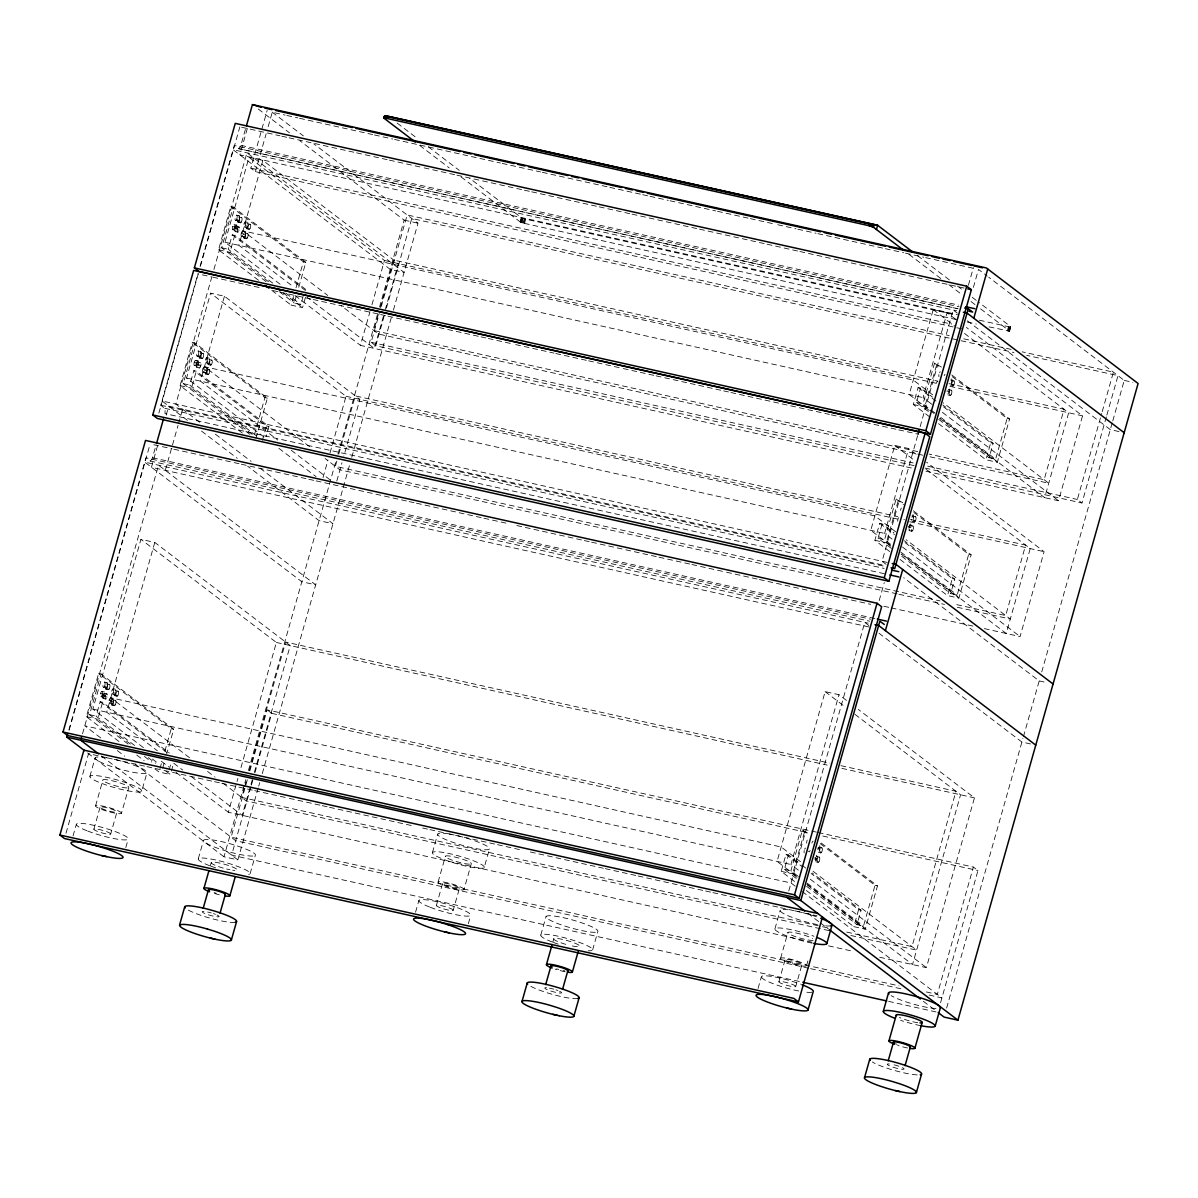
<?xml version="1.0" encoding="UTF-8"?>
<svg xmlns="http://www.w3.org/2000/svg" width="1198" height="1198" viewBox="0 0 1198 1198"><rect width="100%" height="100%" fill="white"/><g stroke="black" fill="none" stroke-linecap="round" stroke-linejoin="round"><path stroke-width="0.75" stroke-dasharray="5 3.75" d="M989.069 326.874L1009.615 331.112L976.954 306.059M1009.615 331.112L1010.678 326.575L978.152 301.821M202.926 368.894L202.762 369.568A2.681 0.943 -77.5 0 0 203.076 372.174A2.681 0.943 -77.5 0 0 204.514 370.257L204.678 369.583A2.681 0.943 -77.5 0 0 204.349 366.977A2.681 0.943 -77.5 0 0 202.926 368.894L205.352 369.508A2.681 0.943 -77.5 0 1 206.79 367.516A2.681 0.943 -77.5 0 1 207.119 370.122L206.954 370.811A2.681 0.943 -77.5 0 1 205.532 372.713A2.681 0.943 -77.5 0 1 205.202 370.107L205.367 369.433M241.352 233.056L241.187 233.745A2.681 0.943 -77.5 0 0 241.517 236.35A2.681 0.943 -77.5 0 0 242.939 234.434L243.104 233.76A2.681 0.943 -77.5 0 0 242.775 231.154A2.681 0.943 -77.5 0 0 241.352 233.056L243.793 233.67A2.681 0.943 -77.5 0 1 245.231 231.693A2.681 0.943 -77.5 0 1 245.56 234.299L245.395 234.973A2.681 0.943 -77.5 0 1 243.958 236.89A2.681 0.943 -77.5 0 1 243.643 234.284L243.808 233.61M815.299 857.843A2.681 0.943 -77.5 0 0 815.628 860.449A2.681 0.943 -77.5 0 0 817.051 858.532L817.216 857.858A2.681 0.943 -77.5 0 0 816.212 855.567M908.983 526.761L909.147 526.087A2.681 0.943 -77.5 0 1 910.57 524.17A2.681 0.943 -77.5 0 1 910.899 526.776L910.735 527.464A2.681 0.943 -77.5 0 1 909.012 529.037M947.858 393.573A2.681 0.943 -77.5 0 0 949.16 391.626L949.325 390.952A2.681 0.943 -77.5 0 0 949.115 388.422A2.681 0.943 -77.5 0 0 947.798 389.635M936.447 383.18L936.507 382.971A2.681 0.943 -77.5 0 1 937.57 381.234M68.885 729.956L145.886 457.861L870.706 619.201M884.349 573.722L164.995 413.595L165.144 408.728L160.772 405.224L198.044 273.548M200.066 266.375L234.284 145.467L959.104 306.808M69.155 730.121L150.139 443.934M158.855 413.115L198.239 273.938L211.013 276.783M200.47 266.031L239.855 126.868M150.334 461.08L152.146 458.804L155.995 445.386M958.086 308.799L238.746 148.672L240.543 146.411L245.41 129.399M157.567 445.686L151.457 467.265L868.969 626.973M166.208 415.122L168.753 406.137L884.453 565.441M247.327 128.486L239.855 154.856L957.382 314.58M118.991 741.517L86.391 716.689L98.64 673.396L101.081 673.95L173.695 729.238L166.672 754.036M242.31 433.017L180.074 385.621L192.324 342.329L194.765 342.868L267.379 398.155L255.848 438.902M258.513 280.257L218.515 249.798L230.765 206.505L233.206 207.044L305.819 262.332L298.287 288.913M82.527 733.82L158.54 465.183L315.673 584.834L301.821 581.749L144.688 462.099L868.236 623.155M211.896 276.633L175.836 404.07L201.968 423.957M213.933 269.46L246.953 152.79L404.085 272.44L390.219 269.355L233.086 149.705L956.633 310.761M128.081 744.033L89.55 714.697L101.081 673.95M249.918 434.395L183.234 383.615L194.765 342.868M266.136 281.65L221.675 247.791L233.206 207.044M143.475 747.657L92.875 709.111L140.915 539.34L154.782 542.424L290.23 645.557L254.335 772.455M263.964 436.985L186.559 378.044L210.578 293.151L224.445 296.235L359.894 399.383L343.886 455.974M280.062 284.151L224.984 242.221L249.004 157.327L262.871 160.412L398.335 263.56L385.367 309.354M165.324 470.35L178.038 425.41M178.547 423.613L182.62 409.222M961.665 328.836L255.444 171.643L250.831 168.139L267.154 110.471M134.61 745.485L96.08 716.149L100.168 701.714L102.609 702.253L169.292 753.033M256.447 435.847L189.763 385.067L193.851 370.646L196.292 371.185L268.906 426.473L266.016 436.656M272.65 283.102L228.204 249.244L232.277 234.823L234.733 235.362L307.332 290.65L304.891 290.096L232.277 234.823M130.402 744.063L97.802 719.234L102.609 702.253M252.239 434.425L191.485 388.167L196.292 371.185M268.457 281.68L229.926 252.344L234.733 235.362M66.01 833.239L88.532 753.647L112.268 758.933M255.444 171.643L266.136 133.832M268.187 126.629L272.26 112.223L285.034 115.068M154.782 542.424L106.727 712.196L157.342 750.742M224.445 296.235L200.41 381.129L277.816 440.07M262.871 160.412L238.851 245.305L293.929 287.235M73.033 835.964L76.373 824.179M89.91 776.319L95.151 757.795M95.57 805.835L102.878 780.048M93.863 829.196L100.108 807.138M110.695 834.033A8.745 1.303 15.8 0 0 98.595 829.375A8.745 1.303 15.8 0 0 97.577 831.442A8.745 1.303 15.8 0 0 110.695 834.033L116.955 811.974A8.745 1.303 15.8 0 0 104.84 807.317A8.745 1.303 15.8 0 0 103.822 809.384A8.745 1.303 15.8 0 0 116.94 811.974M121.462 813.277A13.463 2.007 15.8 0 0 102.848 806.119A13.463 2.007 15.8 0 0 101.291 809.294A13.463 2.007 15.8 0 0 121.462 813.277L128.785 787.49A13.463 2.007 15.8 0 0 110.156 780.317A13.463 2.007 15.8 0 0 108.584 783.507A13.463 2.007 15.8 0 0 128.77 787.49M125.835 847.495L128.216 839.079M141.693 791.204A26.925 4.028 15.8 0 0 104.466 776.873A26.925 4.028 15.8 0 0 101.336 783.237A26.925 4.028 15.8 0 0 141.693 791.204L146.995 772.695M159.978 768.517L161.94 761.584M164.875 751.206L171.254 728.684L98.64 673.396M254.635 433.976L264.938 397.616L192.324 342.329M305.415 297.433L302.525 307.631L291.114 305.086L294.049 294.693M296.011 287.76L303.364 261.793L230.765 206.505M162.658 768.203L164.665 761.119M303.079 296.52L300.803 304.532L294.289 303.079L296.28 295.996M169.143 769.82L170.955 763.411M262.377 440.355L266.45 425.934L193.851 370.646M171.374 771.123L173.291 764.339M198.284 858.831L203.525 840.322M210.264 866.004L211.237 862.56M812.079 942.197L228.324 812.259L237.938 778.296M240.978 767.574L276.379 642.472L140.915 539.34M323.011 477.643L328.012 459.957M330.019 452.889L346.027 396.298L210.578 293.151M911.319 467.984L360.448 345.368L369.957 311.765M371.964 304.681L384.468 260.475L249.004 157.327M258.199 787.97L237.848 859.879L223.981 856.795L244.332 784.885M244.841 783.088L245.86 779.494M248.405 770.509L335.874 461.395M337.911 454.222L377.52 314.22M379.556 307.047L404.145 220.118L299.934 140.765M244.197 788.479L241.667 797.404L820.69 926.294M244.706 786.697L246.728 779.554M249.244 770.628L285.633 642.053L829.944 763.216M336.848 461.05L335.35 466.336L939.936 600.902M338.839 453.997L355.297 395.879L897.781 516.623M378.269 314.655L373.791 330.513L918.102 451.661M380.275 307.616L393.723 260.056L938.034 381.204M247.342 779.808L231.094 837.192L898.994 985.864M249.873 770.838L267.124 709.86L816.422 832.131M914.089 465.618L375.753 345.788L371.14 342.284L379.257 313.591M381.293 306.418L407.17 214.951L949.16 335.59M252.344 779.479L242.191 815.344L191.575 776.813M336.788 481.072L341.954 462.787M383.375 316.407L374.315 348.453L307.332 297.448M250.921 786.906L231.618 855.132L800.983 981.866M251.43 785.109L252.958 779.733M254.994 772.56L271.736 713.364L267.124 709.86M375.753 345.788L384.378 315.314M386.4 308.126L411.783 218.455L959.239 340.322M258.708 786.173L259.726 782.579M262.272 773.594L349.741 464.48M351.763 457.307L391.387 317.305M393.408 310.132L418.012 223.202L313.801 143.85M250.112 873.731L255.354 855.222A26.925 4.028 15.8 0 0 218.081 840.876A26.925 4.028 15.8 0 0 214.936 847.226A26.925 4.028 15.8 0 0 255.309 855.207M956.289 319.567L522.972 223.053L520.172 221.915L521.37 217.662L469.631 178.277M520.501 222.124L521.37 217.662M520.98 222.349L521.699 217.871M521.564 222.588L522.178 218.096M522.238 222.828L522.762 218.336M522.972 223.053L524.17 218.815L523.436 218.575M523.736 223.277L524.934 219.024L955.66 314.924M524.514 223.457L525.712 219.219M415.556 912.202L418.881 900.417M432.433 852.557L437.674 834.048M438.094 882.072L445.386 856.285M436.386 905.433L442.616 883.375M453.203 910.285A8.745 1.303 15.8 0 0 441.104 905.628A8.745 1.303 15.8 0 0 440.085 907.68A8.745 1.303 15.8 0 0 453.203 910.285L459.463 888.227A8.745 1.303 15.8 0 0 447.348 883.555A8.745 1.303 15.8 0 0 446.33 885.621A8.745 1.303 15.8 0 0 459.448 888.212M463.985 889.515A13.463 2.007 15.8 0 0 445.371 882.357A13.463 2.007 15.8 0 0 443.799 885.532A13.463 2.007 15.8 0 0 463.985 889.515L471.308 863.728A13.463 2.007 15.8 0 0 452.664 856.555A13.463 2.007 15.8 0 0 451.092 859.745A13.463 2.007 15.8 0 0 471.278 863.728M468.343 923.733L470.724 915.317M484.217 867.442A26.925 4.028 15.8 0 0 446.974 853.111A26.925 4.028 15.8 0 0 443.844 859.475A26.925 4.028 15.8 0 0 484.217 867.442L489.503 848.933M540.792 935.069L546.033 916.56M552.787 942.242L553.746 938.798M592.636 949.969L597.862 931.46A26.925 4.028 15.8 0 0 560.589 917.114A26.925 4.028 15.8 0 0 557.444 923.463A26.925 4.028 15.8 0 0 597.817 931.445M846.432 700.381L838.989 694.72L825.123 691.635L777.083 861.407L796.43 876.142M916.096 454.207L908.638 448.531L894.786 445.446L870.766 530.34L891.597 546.213M956.004 319.507L947.079 312.708L933.212 309.623L909.192 394.516L934.5 413.789M794.529 881.503L781.201 871.35L786.008 854.369L788.449 854.923L800.309 863.938M889.695 551.559L874.884 540.283L879.691 523.301L882.132 523.84L893.993 532.87M929.618 416.859L913.31 404.46L918.117 387.478L920.573 388.017L932.418 397.047M796.221 878.374L784.361 869.344L788.449 854.923M891.387 548.429L878.044 538.276L882.132 523.84M928.345 411.483L916.485 402.453L920.573 388.017M798.377 870.167L790.935 864.492L838.989 694.72M892.061 539.085L884.618 533.424L908.638 448.531M931.984 404.4L923.059 397.601L947.079 312.708M798.302 876.442L790.89 870.796L802.42 830.049L809.309 833.988M890.503 544.236L884.573 539.729L896.104 498.982L902.993 502.905M934.859 412.936L923.014 403.906L934.545 363.159L941.433 367.082M758.064 988.44L761.404 976.655A26.925 4.028 15.8 0 1 800.489 984.142M774.941 928.794L780.183 910.285M797.059 877.28L792.612 873.896L804.861 830.603M890.743 546.213L886.295 542.814L898.545 499.521M929.184 410.375L924.736 406.991L936.986 363.698M788.763 891.013L864.776 622.391L868.835 625.476M917.623 435.623L882.072 561.263L886.131 564.363M920.154 426.653L953.174 309.997L957.232 313.082M879.182 600.587L884.259 582.602M968.403 285.259L973.375 267.678M780.602 958.31L787.895 932.523M973.39 287.43L978.481 269.415L987.272 276.109M778.895 981.686L785.139 959.613M795.727 986.523A8.745 1.303 15.8 0 0 783.627 981.866A8.745 1.303 15.8 0 0 782.608 983.932A8.745 1.303 15.8 0 0 795.727 986.523L801.986 964.465A8.745 1.303 15.8 0 0 789.871 959.793A8.745 1.303 15.8 0 0 788.838 961.859A8.745 1.303 15.8 0 0 801.956 964.45M806.509 965.768L808.455 958.879M1007.293 330.918L1008.491 326.68L1010.812 326.874M1008.012 331.067L1009.21 326.829M1008.611 331.157L1009.809 326.919M1009.09 331.202L1010.288 326.949M1009.435 331.187L1010.678 326.575M821.169 843.018L877.475 885.891L865.226 929.184L853.8 926.638L858.607 909.656L811.196 873.552M913.37 510.812L971.159 554.809L958.909 598.101L947.483 595.571L952.29 578.589L904.879 542.484M951.796 374.989L1009.585 418.986L997.335 462.278L985.924 459.747L990.731 442.766L943.305 406.661M820.196 843.602L875.019 885.337L863.488 926.084L856.974 924.631L861.062 910.21L812.154 872.968M913.879 512.519L968.703 554.27L957.187 595.017L950.658 593.564L954.746 579.128L904.355 540.777M952.32 376.696L1007.144 418.446L995.613 459.193L989.084 457.741L993.172 443.305L942.796 404.939M879.661 957.232L926.398 967.64L974.438 797.868L858.337 709.456M984.307 628.606L1020.082 636.572L1044.102 551.679L926.503 462.129M925.934 471.233L1058.523 500.749L1082.543 415.856L966.427 327.443M818.234 832.535L973.36 867.067L937.315 994.4L924.542 991.555M1106.338 416.904L1081.974 502.995L1077.361 499.491L1101.726 413.4M1102.235 411.603L1113.406 372.159L1022.164 351.838M940.565 1002.711L977.957 870.572L973.36 867.067M1106.847 415.107L1118.004 375.663L1026.761 355.342M946.615 1008.087L1022.927 738.447M1023.436 736.65L1039.205 680.913L903.726 577.765M1041.736 671.943L1112.298 422.609M1112.792 420.842L1124.233 380.41L988.769 277.247M196.637 364.312L196.846 363.668A2.681 0.943 -77.5 0 1 198.269 362.35A2.681 0.943 -77.5 0 1 198.329 365.345L198.119 365.989A2.681 0.943 -77.5 0 1 196.697 367.307A2.681 0.943 -77.5 0 1 196.637 364.312L199.123 364.761A2.681 0.943 -77.5 0 0 199.138 367.846A2.681 0.943 -77.5 0 0 200.56 366.543L200.77 365.884A2.681 0.943 -77.5 0 0 200.725 362.889A2.681 0.943 -77.5 0 0 199.302 364.207L199.093 364.851M286.861 115.472L297.808 117.913M299.635 118.317L372.623 134.565M374.45 134.97L392.704 139.028M394.531 139.432L500.36 162.988M502.187 163.407L540.508 171.928M542.335 172.332L608.03 186.963M609.857 187.367L640.885 194.271M642.712 194.675L648.178 195.903M650.005 196.307L668.259 200.366M670.086 200.77L715.7 210.923M717.527 211.327L748.555 218.231M750.367 218.65L775.915 224.326M777.742 224.73L795.996 228.803M797.823 229.207L816.063 233.266M817.89 233.67L883.585 248.3M885.412 248.705L903.666 252.763M905.493 253.167L923.733 257.241M925.56 257.645L974.828 268.607M241.682 127.273L279.988 135.793M281.815 136.198L287.295 137.426M289.107 137.83L354.788 152.446M356.615 152.85L387.613 159.753M389.44 160.158L422.28 167.465M424.107 167.87L455.12 174.773M456.932 175.178L522.613 189.808M524.439 190.212L529.905 191.425M531.732 191.83L597.398 206.445M599.225 206.85L630.238 213.753M632.065 214.157L697.73 228.788M699.557 229.192L765.223 243.808M767.049 244.212L798.063 251.116M799.89 251.52L865.555 266.136M867.382 266.54L872.863 267.768M874.675 268.172L940.355 282.788M942.182 283.192L964.061 288.059M240.903 145.347L958.43 305.056M238.342 148.552L957.696 308.68M979.35 320.195L1008.491 326.68M967.205 322.007L976.325 324.029M250.831 168.139L951.586 324.119M963.761 338.839L1011.202 349.412M961.066 340.726L1013.987 352.512M404.145 220.118L418.012 223.202M1124.233 380.41L1132.904 382.327M236.605 215.191L239.061 215.73M239.046 217.048L241.487 217.587M245.47 221.84A2.681 0.943 -77.5 0 1 245.171 226.137A2.681 0.943 -77.5 0 1 243.718 225.254A2.681 0.943 -77.5 0 1 245.47 221.84L247.926 222.379A2.681 0.943 -77.5 0 1 247.627 226.677A2.681 0.943 -77.5 0 1 246.159 225.793A2.681 0.943 -77.5 0 1 247.926 222.379M235.632 220.432L238.088 220.971M247.701 223.727L250.142 224.281M951.467 380.38L953.922 380.934M238.073 222.289L240.528 222.828M234.044 224.535L236.485 225.074M948.996 383.645L1064.064 409.267L1044.132 479.724L929.064 454.102M244.107 226.976L246.548 227.53M236.605 226.437L239.046 226.976M246.758 228.803L249.214 229.342M950.538 385.457L952.994 385.996M232.667 226.527L235.122 227.081M384.468 260.475L937.165 383.495M949.954 386.34L1082.543 415.856M234.284 227.755L236.74 228.309M235.108 228.384L237.548 228.938M236.725 229.627L239.181 230.166M242.655 231.124L245.111 231.678M232.801 229.717A2.681 0.943 -77.5 0 0 234.224 227.979L234.404 227.306A2.681 0.943 -77.5 0 0 234.164 224.58A2.681 0.943 -77.5 0 0 232.726 226.317L232.547 226.991A2.681 0.943 -77.5 0 0 232.801 229.717L235.362 230.301A2.681 0.943 -77.5 0 0 236.68 228.518L236.86 227.845A2.681 0.943 -77.5 0 0 236.605 225.119A2.681 0.943 -77.5 0 0 235.182 226.856L235.003 227.53A2.681 0.943 -77.5 0 0 235.242 230.271M245.066 232.981L247.522 233.535M948.846 389.635L951.302 390.189M235.227 231.573L237.683 232.113M242.954 234.359L245.41 234.913M946.734 391.027L949.19 391.566M241.637 236.365L244.078 236.919M1118.962 431.565L1110.306 429.633L967.385 320.809M244.107 238.222L246.548 238.776M947.888 394.876L950.328 395.43M224.984 242.221L923.059 397.601M303.364 261.793L305.819 262.332M1007.144 418.446L1009.585 418.986M221.675 247.791L228.204 249.244M916.485 402.453L923.014 403.906M218.515 249.798L229.926 252.344M913.31 404.46L924.736 406.991M990.731 442.766L993.172 443.305M212.84 277.187L243.853 284.091M245.665 284.495L262.092 288.149M273.039 290.59L278.505 291.803M280.332 292.207L311.345 299.111M313.172 299.515L378.838 314.131M380.664 314.535L386.13 315.763M387.957 316.167L479.17 336.473M480.997 336.878L486.463 338.091M488.29 338.495L513.822 344.185M515.649 344.59L553.955 353.111M555.782 353.53L586.795 360.418M588.622 360.838L621.462 368.145M623.274 368.55L654.288 375.453M656.115 375.858L721.795 390.473M723.607 390.877L729.088 392.09M730.915 392.51L829.42 414.433M831.247 414.837L896.913 429.453M898.74 429.857L918.806 434.32M922.7 455.18L378.388 334.017L341.175 305.685M930.007 456.797L1048.744 483.228L943.051 402.753M371.14 342.284L913.131 462.922M927.731 466.172L1077.361 499.491M925.036 468.059L1081.974 502.995M198.179 351.014L200.62 351.553M200.605 352.871L203.061 353.41M207.044 357.663A2.681 0.943 -77.5 0 1 206.745 361.961A2.681 0.943 -77.5 0 1 205.277 361.077A2.681 0.943 -77.5 0 1 207.044 357.663L209.485 358.202A2.681 0.943 -77.5 0 1 209.186 362.515A2.681 0.943 -77.5 0 1 207.733 361.616A2.681 0.943 -77.5 0 1 209.485 358.202M197.206 356.255L199.647 356.794M209.261 359.55L211.702 360.104M913.041 516.203L915.482 516.757M199.647 358.112L202.088 358.651M195.603 360.358L198.059 360.898M910.57 519.468L1025.638 545.09L1005.691 615.547L954.551 604.166M205.667 362.799L208.123 363.353M198.179 362.26L200.62 362.799M208.332 364.626L210.773 365.18M912.112 521.28L914.553 521.834M194.241 362.365L196.682 362.904M346.027 396.298L898.725 519.318M909.686 521.759L1044.102 551.679M195.858 363.593L198.299 364.132M198.299 365.45L200.74 365.989M204.229 366.947L206.67 367.501M194.48 365.585L196.921 366.139M206.64 368.804L209.081 369.358M910.42 525.458L912.861 526.012M196.801 367.397L199.242 367.936M204.529 370.197L206.969 370.736M908.309 526.85L910.75 527.39M203.211 372.189L205.652 372.743M205.667 374.046L208.108 374.6M909.447 530.699L911.888 531.253M186.559 378.044L884.618 533.424M264.938 397.616L267.379 398.155M968.703 554.27L971.159 554.809M183.234 383.615L189.763 385.067M878.044 538.276L884.573 539.729M180.074 385.621L191.485 388.167M874.884 540.283L886.295 542.814M887.269 562.431L161.985 400.986L188.101 420.872M266.45 425.934L268.906 426.473M952.29 578.589L954.746 579.128M160.772 405.224L885.607 566.564M164.845 408.323L884.184 568.436M897.062 593.849L339.962 469.841L325.077 458.505M898.889 594.253L944.548 604.421M957.337 607.266L1010.303 619.052L906.107 539.714M883.839 606.248L889.32 607.461M891.147 607.865L973.345 626.165M153.793 444.743L172.033 448.801M173.86 449.205L206.685 456.513M208.512 456.917L239.525 463.821M241.352 464.225L307.017 478.856M308.844 479.26L314.31 480.473M316.137 480.877L407.35 501.183M409.177 501.588L414.643 502.801M416.47 503.22L482.15 517.836M483.962 518.24L507.682 523.511M516.802 525.548L582.468 540.163M584.295 540.568L589.775 541.781M591.602 542.2L657.268 556.815M659.095 557.22L690.108 564.123M691.92 564.528L724.76 571.835M726.587 572.24L757.6 579.143M759.427 579.547L825.093 594.163M826.92 594.567L832.385 595.795M834.212 596.2L870.691 604.316M152.505 457.741L875.498 618.677M149.945 460.96L869.688 621.193M1039.205 680.913L1044.401 682.066M1030.565 743.958L1021.909 742.041L878.988 633.218M840.906 765.657L955.974 791.264L912.007 946.615L846.252 931.984M276.379 642.472L827.234 765.103M841.85 768.352L974.438 797.868M271.736 713.364L808.246 832.79M822.846 836.039L977.957 870.572M104.496 682.081L106.936 682.635M106.922 683.938L109.377 684.492M113.361 688.73A2.681 0.943 -77.5 0 1 113.061 693.043A2.681 0.943 -77.5 0 1 111.594 692.144A2.681 0.943 -77.5 0 1 113.361 688.73L115.802 689.284A2.681 0.943 -77.5 0 1 115.502 693.582A2.681 0.943 -77.5 0 1 114.05 692.699A2.681 0.943 -77.5 0 1 115.802 689.284M103.522 687.323L105.963 687.877M115.577 690.632L118.018 691.171M819.357 847.285L821.798 847.825M105.963 689.179L108.404 689.734M102.04 691.471A2.681 0.943 -77.5 0 1 102.294 694.196L102.115 694.87A2.681 0.943 -77.5 0 1 100.677 696.622A2.681 0.943 -77.5 0 1 100.437 693.882L100.617 693.208A2.681 0.943 -77.5 0 1 102.04 691.471L104.376 691.98A2.681 0.943 -77.5 0 1 104.735 694.75L104.555 695.424A2.681 0.943 -77.5 0 1 103.133 697.161A2.681 0.943 -77.5 0 1 102.878 694.436L103.058 693.762A2.681 0.943 -77.5 0 1 104.496 692.01M111.983 693.882L114.439 694.421M104.481 693.328L106.936 693.882M114.649 695.709L117.09 696.248M818.429 852.362L820.87 852.901M100.557 693.432L102.998 693.971M102.174 694.66L104.615 695.199M102.983 695.289L105.439 695.828M104.615 696.517L107.056 697.056M110.665 698.045A2.681 0.943 -77.5 0 1 110.995 700.65L110.83 701.339A2.681 0.943 -77.5 0 1 109.392 703.241A2.681 0.943 -77.5 0 1 109.078 700.635L109.243 699.961A2.681 0.943 -77.5 0 1 110.665 698.045L112.986 698.569A2.681 0.943 -77.5 0 1 113.436 701.204L113.271 701.878A2.681 0.943 -77.5 0 1 111.848 703.795L109.512 703.271M100.797 696.667L103.238 697.206M112.956 699.887L115.397 700.426M816.736 856.54L819.177 857.079M103.118 698.464L105.559 699.018M109.228 700.036L111.669 700.575M110.845 701.264L113.286 701.803M814.625 857.918L817.066 858.457M111.983 705.128L114.424 705.667M815.763 861.781L818.204 862.32M92.875 709.111L790.935 864.492M171.254 728.684L173.695 729.238M875.019 885.337L877.475 885.891M89.55 714.697L96.08 716.149M784.361 869.344L790.89 870.796M86.391 716.689L97.802 719.234M781.201 871.35L792.612 873.896M858.607 909.656L861.062 910.21M114.095 759.337L145.123 766.256M146.95 766.66L212.675 781.291M214.502 781.695L219.983 782.908M221.81 783.312L252.838 790.231M254.665 790.635L287.535 797.943M289.362 798.362L320.39 805.266M322.217 805.67L327.698 806.883M329.525 807.302L413.505 825.991M422.639 828.028L428.12 829.241M429.947 829.645L495.673 844.276M497.499 844.68L521.235 849.966M530.355 852.003L603.388 868.25M605.215 868.655L636.258 875.573M638.085 875.978L703.81 890.608M705.637 891.013L711.103 892.225M712.93 892.645L778.655 907.275M780.482 907.68L811.525 914.583M813.352 914.987L817.006 915.796M822.517 926.698L827.998 927.911M828.941 930.606L246.279 800.908L222.454 782.773M850.865 935.488L916.62 950.119L810.926 869.643M828.507 945.851L854.084 951.541M808.71 968.254L235.707 840.711L135.104 764.099M810.537 968.658L901.78 988.964M929.154 995.059L941.928 997.904L802.346 891.611M888.572 1001.363L936.012 1011.936M524.17 218.815L524.934 219.024M917.548 255.668L950.059 280.437M957.457 286.052L963.372 290.56M972.237 297.314L976.67 300.698M908.953 254.29L941.478 279.044M948.861 284.675L960.691 293.675M971.039 301.552L975.471 304.936M933.212 309.623L955.54 326.62M964.48 333.433L1068.676 412.771L1044.656 497.664L940.46 418.312M934.545 363.159L940.46 367.666M932.628 394.816L913.28 380.08L242.939 230.87L327.788 295.472M918.117 387.478L937.39 402.139M942.407 412.337L1058.523 500.749M940.789 417.443L995.613 459.193M939.546 418.282L997.335 462.278M938.708 419.375L989.084 457.741M938.513 423.643L985.924 459.747M894.786 445.446L915.616 461.32M926.039 469.257L1030.235 548.594L1006.215 633.487L902.019 554.135M896.104 498.982L903.517 504.628M397.197 123.109L417.892 138.878M428.24 146.755L459.283 170.386M419.644 145.377L449.22 167.885M461.035 176.885L520.172 221.915M895.685 531.777L874.84 515.904L204.499 366.693L311.675 448.307M879.691 523.301L894.502 534.578M902.483 547.022L1020.082 636.572M900.866 552.143L957.187 595.017M901.121 554.105L958.909 598.101M901.765 556.336L950.658 593.564M900.072 559.466L947.483 595.571M272.111 112.118L303.379 135.913M258.259 109.033L289.512 132.828M825.123 691.635L844.47 706.371M854.893 714.293L960.571 794.768L912.532 964.555L806.853 884.079M294.948 295.487L360.448 345.368M285.993 293.255L300.803 304.532M283.267 292.956L302.525 307.631M279.463 291.803L294.289 303.079M271.856 290.41L291.114 305.086M802.42 830.049L808.351 834.572M291.219 450.268L329.929 479.739M278.849 448.322L316.062 476.654M800.519 861.721L781.156 846.986L110.815 697.775L189.718 757.84M801.791 865.076L806.224 868.46M786.008 854.369L802.301 866.783M810.297 879.227L926.398 967.64M807.182 883.211L863.488 926.084M215.37 434.17L251.101 461.365M260.026 468.178L332.969 523.721L319.117 520.636L247.657 466.217M807.437 885.172L865.226 929.184M806.598 886.28L856.974 924.631M806.389 890.533L853.8 926.638M201.504 431.085L237.234 458.28M795.232 886.206L791.024 883.001L84.803 725.808L101.081 738.193M807.692 913.235L819.552 922.265M820.525 923.014L828.447 929.034M923.329 1001.273L936.656 1011.441M207.568 771.437L215.011 777.113M100.168 701.714L168.319 753.617M173.725 763.201L182.65 770M161.341 761.254L168.783 766.915M176.226 772.59L228.324 812.259M152.386 759.023L158.316 763.53M148.193 757.6L155.59 763.246M165.968 771.138L170.416 774.522L158.99 771.976L154.557 768.592M144.389 756.432L151.787 762.078M136.767 755.054L144.179 760.7M117.344 750.592L124.742 756.223M101.426 755.998L237.848 859.879M87.604 752.958L223.981 856.795M911.992 517.536A2.591 0.913 -77.5 0 1 913.565 516.907A2.591 0.913 -77.5 0 1 912.636 520.905A2.591 0.913 -77.5 0 1 911.543 519.468M908.953 528.138A2.681 0.943 -77.5 0 1 910.645 525.533A2.681 0.943 -77.5 0 1 910.525 529.336A2.681 0.943 -77.5 0 1 908.908 529.98M911.948 516.278A2.681 0.943 -77.5 0 1 913.46 515.08A2.681 0.943 -77.5 0 1 913.22 518.599A2.681 0.943 -77.5 0 1 911.708 519.782M903.891 519.543A2.681 0.943 -77.5 0 1 904.4 519.453M897.766 521.37A2.681 0.943 -77.5 0 1 897.901 519.468L898.081 518.794A2.681 0.943 -77.5 0 1 898.575 517.671M900.492 510.348A2.681 0.943 -77.5 0 1 901.405 508.042M950.942 380.754A2.591 0.913 -77.5 0 1 952.066 381.788A2.591 0.913 -77.5 0 1 950.898 385.277A2.591 0.913 -77.5 0 1 949.984 383.645M950.913 379.437A2.681 0.943 -77.5 0 1 952.081 379.976A2.681 0.943 -77.5 0 1 951.317 383.51A2.681 0.943 -77.5 0 1 949.999 383.585M948.022 390.443A2.681 0.943 -77.5 0 1 949.415 390.533A2.681 0.943 -77.5 0 1 948.531 394.367A2.681 0.943 -77.5 0 1 947.289 393.618M944.189 375.603A2.681 0.943 -77.5 0 1 944.997 374.345M938.992 376.756A2.681 0.943 -77.5 0 1 938.933 374.525M939.561 372.653A2.681 0.943 -77.5 0 1 940.385 371.844M819.088 847.39A2.591 0.913 -77.5 0 1 819.731 850.191A2.591 0.913 -77.5 0 1 817.964 851.943A2.591 0.913 -77.5 0 1 818.818 847.66M816.182 856.914A2.681 0.943 -77.5 0 1 817.291 858.637A2.681 0.943 -77.5 0 1 815.598 861.751A2.681 0.943 -77.5 0 1 815.643 857.903M819.073 846.028A2.681 0.943 -77.5 0 1 819.896 848.334A2.681 0.943 -77.5 0 1 818.219 851.074A2.681 0.943 -77.5 0 1 818.264 847.345M811.855 843.137A2.681 0.943 -77.5 0 1 813.157 841.146M809.384 851.928A2.681 0.943 -77.5 0 1 810.207 850.61M808.665 851.104A2.681 0.943 -77.5 0 1 808.65 851.718M804.187 852.886A2.681 0.943 -77.5 0 1 804.217 850.535M804.622 849.247A2.681 0.943 -77.5 0 1 805.7 848.079M806.748 843.257A2.681 0.943 -77.5 0 1 807.182 840.098M113.106 698.599A2.681 0.943 -77.5 0 0 111.684 700.501L111.519 701.189A2.681 0.943 -77.5 0 0 111.848 703.795M559.556 991.255A8.745 1.303 15.8 0 1 558.687 992.932A8.745 1.303 15.8 0 1 546.797 989.503A8.745 1.303 15.8 0 1 547.636 987.826M549.493 988.14A8.745 1.303 15.8 0 1 553.79 989.189M555.947 989.862A8.745 1.303 15.8 0 1 557.924 990.566M564.947 970.874A8.745 1.303 15.8 0 1 563.09 970.56M558.792 969.496A8.745 1.303 15.8 0 1 556.636 968.823M565.082 971.758A13.463 2.007 15.8 0 1 555.138 969.107M565.755 944.338A13.463 2.007 15.8 0 1 555.393 938.378A13.463 2.007 15.8 0 1 577.226 944.204A13.463 2.007 15.8 0 1 569.155 945.252M577.691 998.503A26.925 4.028 15.8 0 1 554.719 994.984A26.925 4.028 15.8 0 1 529.83 985.759M552.113 941.942A26.925 4.028 15.8 0 1 545.255 934.26A26.925 4.028 15.8 0 1 581.24 943.081A26.925 4.028 15.8 0 1 588.218 950.793M558.148 944.114A26.925 4.028 15.8 0 1 553.536 942.482M449.295 834.048A26.925 4.028 15.8 0 1 489.368 848.184A26.925 4.028 15.8 0 1 454.072 842.748A26.925 4.028 15.8 0 1 446.569 833.643M217.048 915.017A8.745 1.303 15.8 0 1 214.322 916.38A8.745 1.303 15.8 0 1 202.387 912.112A8.745 1.303 15.8 0 1 211.282 912.951M213.439 913.625A8.745 1.303 15.8 0 1 215.4 914.329M219.339 894.801A13.463 2.007 15.8 0 1 212.615 892.869M223.247 868.101A13.463 2.007 15.8 0 1 211.956 862.216A13.463 2.007 15.8 0 1 231.469 866.558A13.463 2.007 15.8 0 1 232.712 870.212M229.866 869.733A13.463 2.007 15.8 0 1 226.632 869.014M235.182 922.265A26.925 4.028 15.8 0 1 212.211 918.746A26.925 4.028 15.8 0 1 187.322 909.522M209.59 865.705A26.925 4.028 15.8 0 1 201.564 857.993A26.925 4.028 15.8 0 1 234.778 865.39A26.925 4.028 15.8 0 1 248.72 874.42M215.64 867.861A26.925 4.028 15.8 0 1 211.028 866.244M216.284 893.259A8.745 1.303 15.8 0 1 214.128 892.585M894.097 1064.842A8.745 1.303 15.8 0 1 903.996 1069.125A8.745 1.303 15.8 0 1 891.582 1066.669A8.745 1.303 15.8 0 1 890.159 1064.064M907.59 1047.995A13.463 2.007 15.8 0 1 897.646 1045.345M917.728 1022.688A13.463 2.007 15.8 0 1 899.399 1017.416M920.558 1025.653A26.925 4.028 15.8 0 1 900.656 1020.352M935.967 1008.521A26.925 4.028 15.8 0 1 912.621 1003.909A26.925 4.028 15.8 0 1 891.132 995.628M917.189 1074.891A26.925 4.028 15.8 0 1 893.843 1070.278A26.925 4.028 15.8 0 1 872.339 1061.997M897.182 1044.371A8.745 1.303 15.8 0 1 895.535 1043.683M805.82 966.097A13.463 2.007 15.8 0 1 784.555 961.051A13.463 2.007 15.8 0 1 788.913 958.804A13.463 2.007 15.8 0 1 806.494 965.753M813.113 940.31A13.463 2.007 15.8 0 1 793.6 935.982A13.463 2.007 15.8 0 1 792.372 932.329A13.463 2.007 15.8 0 1 812.529 938.558M812.184 943.14A26.925 4.028 15.8 0 1 774.941 928.929A26.925 4.028 15.8 0 1 814.041 936.282M830.618 925.859A26.925 4.028 15.8 0 1 823.101 925.575M817.425 924.616A26.925 4.028 15.8 0 1 784.465 914.059A26.925 4.028 15.8 0 1 789.093 909.881M794.768 910.839A26.925 4.028 15.8 0 1 819.282 917.773M811.84 992.229A26.925 4.028 15.8 0 1 804.322 991.959M798.647 990.986A26.925 4.028 15.8 0 1 761.404 976.774M116.206 759.802A26.925 4.028 15.8 0 1 146.68 772.98A26.925 4.028 15.8 0 1 108.479 765.432A26.925 4.028 15.8 0 1 104.061 757.406M106.772 757.81A26.925 4.028 15.8 0 1 109.737 758.364M194.301 362.14L194.121 362.814A2.681 0.943 -77.5 0 0 194.361 365.54A2.681 0.943 -77.5 0 0 195.798 363.803L195.978 363.129A2.681 0.943 -77.5 0 0 195.723 360.403A2.681 0.943 -77.5 0 0 194.301 362.14M196.742 362.695L196.562 363.353A2.681 0.943 -77.5 0 0 196.816 366.094A2.681 0.943 -77.5 0 0 198.239 364.342L198.419 363.668A2.681 0.943 -77.5 0 0 198.179 360.942A2.681 0.943 -77.5 0 0 196.742 362.695M235.287 227.845L235.078 228.489A2.681 0.943 -77.5 0 0 235.122 231.484A2.681 0.943 -77.5 0 0 236.545 230.166L236.755 229.522A2.681 0.943 -77.5 0 0 236.71 226.527A2.681 0.943 -77.5 0 0 235.287 227.845M237.728 228.384L237.518 229.028A2.681 0.943 -77.5 0 0 237.578 232.023A2.681 0.943 -77.5 0 0 239.001 230.72L239.211 230.061A2.681 0.943 -77.5 0 0 239.151 227.066A2.681 0.943 -77.5 0 0 237.728 228.384M103.163 694.735L102.953 695.379A2.681 0.943 -77.5 0 0 103.013 698.374A2.681 0.943 -77.5 0 0 104.436 697.071L104.645 696.412A2.681 0.943 -77.5 0 0 104.585 693.417A2.681 0.943 -77.5 0 0 103.163 694.735M105.619 695.274L105.409 695.933A2.681 0.943 -77.5 0 0 105.454 698.928A2.681 0.943 -77.5 0 0 106.877 697.61L107.086 696.966A2.681 0.943 -77.5 0 0 107.041 693.971A2.681 0.943 -77.5 0 0 105.619 695.274M915.362 521.025A2.591 0.913 -77.5 0 0 915.706 516.817A2.591 0.913 -77.5 0 0 913.984 520.022A2.591 0.913 -77.5 0 0 915.362 521.025M912.726 530.444A2.681 0.943 -77.5 0 0 913.101 526.087A2.681 0.943 -77.5 0 0 911.319 529.366A2.681 0.943 -77.5 0 0 912.726 530.444M211.582 364.372A2.591 0.913 -77.5 0 0 211.941 360.164A2.591 0.913 -77.5 0 0 210.204 363.368A2.591 0.913 -77.5 0 0 211.582 364.372M208.946 373.791A2.681 0.943 -77.5 0 0 209.321 369.433A2.681 0.943 -77.5 0 0 207.539 372.713A2.681 0.943 -77.5 0 0 208.946 373.791M202.911 357.843A2.681 0.943 -77.5 0 0 203.301 353.485A2.681 0.943 -77.5 0 0 201.504 356.779A2.681 0.943 -77.5 0 0 202.911 357.843M200.47 357.303A2.681 0.943 -77.5 0 0 200.845 352.946A2.681 0.943 -77.5 0 0 199.063 356.225A2.681 0.943 -77.5 0 0 200.47 357.303M200.47 355.986A2.681 0.943 -77.5 0 0 200.86 351.628A2.681 0.943 -77.5 0 0 199.078 354.908A2.681 0.943 -77.5 0 0 200.47 355.986M209.141 363.833A2.591 0.913 -77.5 0 0 209.485 359.625A2.591 0.913 -77.5 0 0 207.763 362.814A2.591 0.913 -77.5 0 0 209.141 363.833M206.49 373.237A2.681 0.943 -77.5 0 0 206.88 368.879A2.681 0.943 -77.5 0 0 205.083 372.174A2.681 0.943 -77.5 0 0 206.49 373.237M198.029 355.447A2.681 0.943 -77.5 0 0 198.404 351.089A2.681 0.943 -77.5 0 0 196.622 354.368A2.681 0.943 -77.5 0 0 198.029 355.447M953.788 385.202A2.591 0.913 -77.5 0 0 954.147 380.994A2.591 0.913 -77.5 0 0 952.425 384.199A2.591 0.913 -77.5 0 0 953.788 385.202M951.152 394.606A2.681 0.943 -77.5 0 0 951.526 390.263A2.681 0.943 -77.5 0 0 949.744 393.543A2.681 0.943 -77.5 0 0 951.152 394.606M250.008 228.548A2.591 0.913 -77.5 0 0 250.367 224.34A2.591 0.913 -77.5 0 0 248.645 227.545A2.591 0.913 -77.5 0 0 250.008 228.548M247.372 237.953A2.681 0.943 -77.5 0 0 247.761 233.61A2.681 0.943 -77.5 0 0 245.964 236.89A2.681 0.943 -77.5 0 0 247.372 237.953M241.352 222.019A2.681 0.943 -77.5 0 0 241.726 217.662A2.681 0.943 -77.5 0 0 239.944 220.941A2.681 0.943 -77.5 0 0 241.352 222.019M238.911 221.48A2.681 0.943 -77.5 0 0 239.286 217.123A2.681 0.943 -77.5 0 0 237.504 220.402A2.681 0.943 -77.5 0 0 238.911 221.48M238.911 220.162A2.681 0.943 -77.5 0 0 239.286 215.805A2.681 0.943 -77.5 0 0 237.504 219.084A2.681 0.943 -77.5 0 0 238.911 220.162M247.567 228.009A2.591 0.913 -77.5 0 0 247.926 223.801A2.591 0.913 -77.5 0 0 246.204 226.991A2.591 0.913 -77.5 0 0 247.567 228.009M244.931 237.414A2.681 0.943 -77.5 0 0 245.305 233.056A2.681 0.943 -77.5 0 0 243.523 236.335A2.681 0.943 -77.5 0 0 244.931 237.414M236.47 219.623A2.681 0.943 -77.5 0 0 236.845 215.266A2.681 0.943 -77.5 0 0 235.063 218.545A2.681 0.943 -77.5 0 0 236.47 219.623M821.678 852.107A2.591 0.913 -77.5 0 0 822.023 847.899A2.591 0.913 -77.5 0 0 820.301 851.089A2.591 0.913 -77.5 0 0 821.678 852.107M819.043 861.512A2.681 0.943 -77.5 0 0 819.417 857.154A2.681 0.943 -77.5 0 0 817.635 860.434A2.681 0.943 -77.5 0 0 819.043 861.512M117.898 695.454A2.591 0.913 -77.5 0 0 118.258 691.246A2.591 0.913 -77.5 0 0 116.52 694.436A2.591 0.913 -77.5 0 0 117.898 695.454M115.263 704.858A2.681 0.943 -77.5 0 0 115.637 700.501A2.681 0.943 -77.5 0 0 113.855 703.78A2.681 0.943 -77.5 0 0 115.263 704.858M109.228 688.91A2.681 0.943 -77.5 0 0 109.602 684.567A2.681 0.943 -77.5 0 0 107.82 687.847A2.681 0.943 -77.5 0 0 109.228 688.91M106.787 688.371A2.681 0.943 -77.5 0 0 107.161 684.013A2.681 0.943 -77.5 0 0 105.379 687.308A2.681 0.943 -77.5 0 0 106.787 688.371M106.787 687.068A2.681 0.943 -77.5 0 0 107.176 682.71A2.681 0.943 -77.5 0 0 105.379 685.99A2.681 0.943 -77.5 0 0 106.787 687.068M115.457 694.9A2.591 0.913 -77.5 0 0 115.802 690.692A2.591 0.913 -77.5 0 0 114.08 693.897A2.591 0.913 -77.5 0 0 115.457 694.9M112.807 704.319A2.681 0.943 -77.5 0 0 113.196 699.961A2.681 0.943 -77.5 0 0 111.399 703.241A2.681 0.943 -77.5 0 0 112.807 704.319M104.346 686.514A2.681 0.943 -77.5 0 0 104.72 682.156A2.681 0.943 -77.5 0 0 102.938 685.436A2.681 0.943 -77.5 0 0 104.346 686.514M430.307 907.32A26.925 4.028 15.8 0 0 470.664 915.302A26.925 4.028 15.8 0 0 433.436 900.971A26.925 4.028 15.8 0 0 430.307 907.32M87.783 831.083A26.925 4.028 15.8 0 0 128.156 839.064A26.925 4.028 15.8 0 0 90.928 824.733A26.925 4.028 15.8 0 0 87.783 831.083"/><path stroke-width="1.5" d="M903.037 249.783L873.477 227.261L869.898 225.898L385.022 118.018L384.753 116.086L384.169 118.347L415.212 141.993M876.427 229.522L877.625 225.284L388.332 116.356L384.603 116.041L384.019 118.063L384.753 116.086L388.332 116.356L877.625 225.284L913.116 252.284M385.067 116.161L384.543 117.988L386.115 116.386L386.34 118.258L386.834 116.55L385.067 116.161L384.214 118.003L384.393 117.045M384.303 117.075L384.004 118.183L384.798 116.086L384.169 118.347M873.477 227.261L874.106 224.999L384.753 116.086L384.214 118.003M63.015 732.023L145.527 440.43L877.041 603.253L881.638 606.757L799.126 898.35L67.627 735.527L63.015 732.023L794.529 894.846L799.126 898.35M152.745 414.957L193.642 270.434L925.141 433.257L929.753 436.761L888.856 581.285L157.342 418.461L152.745 414.957L884.244 577.78L888.856 581.285M194.361 267.888L235.257 123.364L966.756 286.187L971.368 289.691L930.472 434.215L198.958 271.392L194.361 267.888L925.859 430.711L930.472 434.215M84.639 750.697L66.848 737.144L67.867 733.55M156.504 443.619L163.497 418.896M246.414 125.85L252.434 104.6L986.388 267.963L1138.1 383.495L957.936 1020.172L944.069 1017.087L938.139 1012.565M81.734 736.635L80.715 740.229L98.506 753.782M822.472 917.024L798.452 1001.917L64.512 838.54L59.9 835.036L83.92 750.143L817.875 913.52M179.505 925.2L184.747 906.691M203.945 888.347L208.811 871.156M203.196 908.324L208.482 889.65M220.043 913.161L225.329 894.502M229.866 895.805L235.212 876.891M231.334 940.101L236.575 921.591M522.014 1001.453L527.255 982.929M546.453 964.585L551.814 945.671M545.704 984.561L550.99 965.888M562.551 989.398L567.837 970.739M572.374 972.042L578.215 951.407M573.842 1016.353L579.083 997.829M872.069 226.587L872.623 224.67L870.661 226.123L869.613 224.011L869.119 225.718L870.392 224.191L874.106 224.999L872.069 226.587L871.919 224.52L870.661 226.123L871.171 224.355L869.898 225.898L869.613 224.011M872.668 226.826L873.731 224.924L872.668 226.826L872.623 224.67M918.132 433.841L919.151 430.247M794.529 894.846L877.041 603.253M884.244 577.78L925.141 433.257M925.859 430.711L966.756 286.187M957.936 1020.172L800.803 900.522L879.841 621.223L884.289 624.443M964.585 308.021L968.239 308.829L894.726 568.601L891.072 567.792M885.412 630.627L902.708 569.514M973.809 318.234L987.736 268.996M807.991 1010.064L813.232 991.555A26.925 4.028 15.8 0 0 801.911 984.681M826.77 943.695L832.011 925.185M864.522 1077.691L869.763 1059.167M883.3 1011.322L888.542 992.798M888.961 1040.837L896.269 1015.035M888.212 1060.799L893.498 1042.14M905.059 1065.651L910.345 1046.977M914.883 1048.28L922.175 1022.493M916.365 1092.591L921.591 1074.067M935.144 1026.222L940.385 1007.698M385.022 118.018L384.753 116.086M386.834 116.55L385.621 118.108L386.115 116.386M869.898 225.898L870.392 224.191M384.543 117.988L385.531 116.251L385.621 118.108M106.577 856.615L101.92 855.582L108.359 857.004A26.835 4.013 15.8 0 0 123.005 857.064A26.835 4.013 15.8 0 0 105.634 848.558L98.97 846.507A26.925 4.028 15.8 0 0 71.071 843.227A26.925 4.028 15.8 0 0 101.935 855.612M449.085 932.853L444.428 931.819A26.925 4.028 15.8 0 1 413.58 919.465A26.925 4.028 15.8 0 1 441.478 922.76L448.112 924.796M791.593 1009.09L786.936 1008.057A26.925 4.028 15.8 0 1 756.088 995.703A26.925 4.028 15.8 0 1 783.986 998.997L790.635 1001.034A26.835 4.013 15.8 0 1 808.036 1009.54A26.835 4.013 15.8 0 1 793.361 1009.48L786.936 1008.057M214.936 939.127L210.279 938.094L216.718 939.532A26.835 4.013 15.8 0 0 231.379 939.576A26.835 4.013 15.8 0 0 214.008 931.071L207.329 929.019M557.444 1015.365L552.787 1014.332A26.925 4.028 15.8 0 1 521.939 1001.977A26.925 4.028 15.8 0 1 549.837 1005.272L556.486 1007.323A26.835 4.013 15.8 0 1 573.887 1015.814A26.835 4.013 15.8 0 1 559.226 1015.754M899.968 1091.603L895.295 1090.569A26.925 4.028 15.8 0 1 864.462 1078.215A26.925 4.028 15.8 0 1 892.345 1081.509L898.994 1083.561A26.835 4.013 15.8 0 1 916.395 1092.052A26.835 4.013 15.8 0 1 901.735 1091.992L895.295 1090.569M261.089 107.251L252.434 104.6M264.743 108.06L272.051 109.692M275.705 110.501L352.377 127.572M356.031 128.381L460.092 151.547M463.746 152.356L471.054 153.988M474.708 154.797L514.017 163.557M517.656 164.366L524.964 165.983M528.603 166.807L567.822 175.522M571.476 176.346L578.769 177.963M582.423 178.772L621.672 187.517M625.326 188.326L632.619 189.958M636.273 190.767L643.581 192.384M647.22 193.207L820.585 231.798M824.239 232.607L831.532 234.224M835.186 235.048L885.502 246.234M889.156 247.058L928.255 255.758M931.909 256.567L939.202 258.199M942.856 259.008L950.149 260.625M953.803 261.449L972.057 265.507M973.884 265.911L982.54 267.843M967.714 288.883L971.368 289.691M965.723 306.688L974.858 308.71M969.047 311.24L972.686 312.049L968.239 308.829M963.387 312.259L967.041 313.082L1124.173 432.733M892.285 563.539L895.924 564.348L1053.057 683.998M891.492 570.068L898.8 571.686M889.815 574.935L898.949 576.972M877.325 619.081L886.46 621.118M874.989 624.667L878.628 625.476L1035.761 745.126M66.848 737.144L800.803 900.522M802.81 982.27L886.745 1000.959M59.9 835.036L793.855 998.398L798.452 1001.917M444.428 931.819L450.867 933.257A26.835 4.013 15.8 0 0 465.528 933.302A26.835 4.013 15.8 0 0 448.142 924.796M552.787 1014.332L559.226 1015.769M277.337 288.448L280.302 290.695M265.926 285.903L268.891 288.164M786.936 897.437L804.727 910.974M829.435 929.798L920.364 999.027M552.113 968.029A13.463 2.007 15.8 0 1 549.358 964.225A13.463 2.007 15.8 0 1 568.436 969.302A13.463 2.007 15.8 0 1 567.912 972.237M551.829 966.816A8.745 1.303 15.8 0 1 558.912 966.816A8.745 1.303 15.8 0 1 567.388 970.964M527.704 984.142A26.925 4.028 15.8 0 1 554.988 986.703A26.925 4.028 15.8 0 1 577.691 998.503M210.534 938.139A26.835 4.013 15.8 0 1 179.76 925.799A26.835 4.013 15.8 0 1 207.568 929.079M209.605 891.791A13.463 2.007 15.8 0 1 206.85 887.973A13.463 2.007 15.8 0 1 225.928 893.064A13.463 2.007 15.8 0 1 225.404 895.999M209.321 890.578A8.745 1.303 15.8 0 1 216.404 890.578A8.745 1.303 15.8 0 1 224.88 894.711M185.196 907.904A26.925 4.028 15.8 0 1 212.48 910.465A26.925 4.028 15.8 0 1 235.182 922.265M894.621 1018.18A26.925 4.028 15.8 0 1 890.638 1010.723A26.925 4.028 15.8 0 1 930.232 1022.119A26.925 4.028 15.8 0 1 920.558 1025.653M894.621 1044.267A13.463 2.007 15.8 0 1 891.881 1040.463A13.463 2.007 15.8 0 1 910.944 1045.54A13.463 2.007 15.8 0 1 910.435 1048.475M896.493 1015.649A13.463 2.007 15.8 0 1 911.813 1017.431A13.463 2.007 15.8 0 1 919.974 1022.897M894.337 1043.054A8.745 1.303 15.8 0 1 901.42 1043.054A8.745 1.303 15.8 0 1 909.896 1047.202M870.227 1060.38A26.925 4.028 15.8 0 1 897.497 1062.955A26.925 4.028 15.8 0 1 920.199 1074.741M889.006 994.011A26.925 4.028 15.8 0 1 912.906 995.643A26.925 4.028 15.8 0 1 940.325 1007.683M817.261 937.54A26.925 4.028 15.8 0 1 813.697 943.425M820.705 918.312A26.925 4.028 15.8 0 1 830.618 925.859"/></g></svg>
